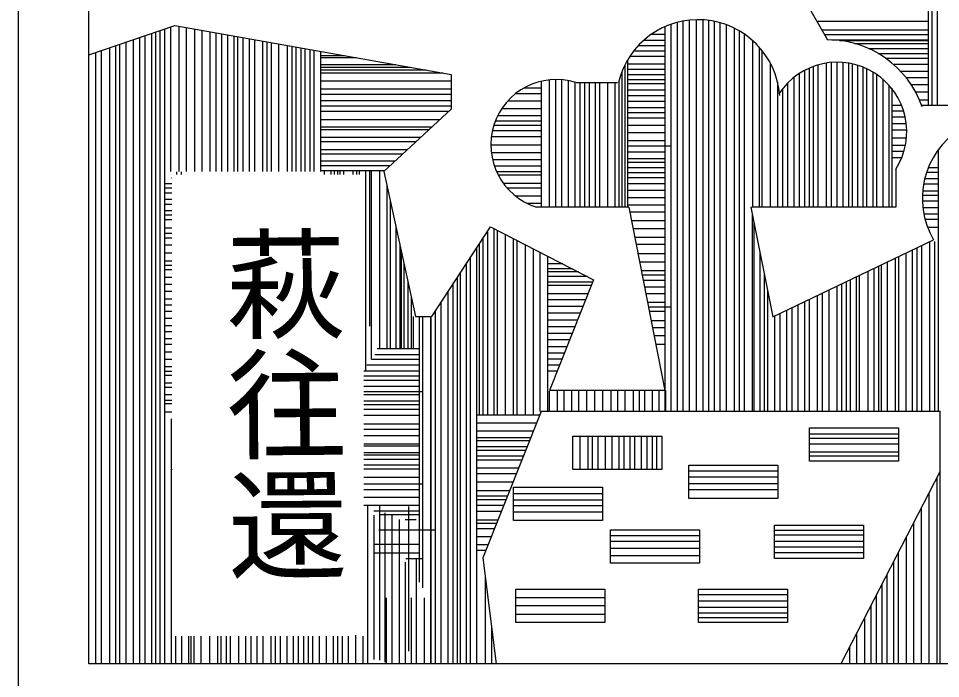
# Model space of a CAD drawing. Units: millimetres, scale not verified. Extents: x 40000 to 680000, y 20000 to 380000.
# Drawn here: x 378014 to 391822, y 330436 to 340317 of the extents above; entities that cross this region are included whole.
import ezdxf
from ezdxf.enums import TextEntityAlignment as Align

# ---------------------------------------------------------------- set-up
doc = ezdxf.new("R2010")
doc.units = ezdxf.units.MM
doc.header["$LTSCALE"] = 1000
doc.layers.add('M-STR-STRC', color=7, linetype='Continuous', lineweight=25)
doc.styles.add('@ＭＳ ゴシック', font='')
doc.styles.get('@ＭＳ ゴシック').set_extended_font_data('@MS Gothic')

msp = doc.modelspace()

# ---------------------------------------------------------------- linework, layer by layer
at = {"layer": 'M-STR-STRC'}
for p, q in [((378014, 325795), (378014, 346795)), ((379066, 330655), (379066, 345655)), ((391771, 344664), (391771, 339012)), ((391637, 344556), (391637, 339012)), ((391690, 344603), (391690, 339012)), ((391771, 344593), (391771, 339012)), ((388640, 342580), (390131, 339998)), ((387785, 340230), (387785, 334432)), ((387877, 340258), (387877, 334432)), ((387961, 340277), (387961, 334432)), ((388056, 340291), (388056, 334432)), ((388160, 340298), (388160, 334432)), ((388262, 340297), (388262, 334432)), ((388347, 340289), (388347, 334432)), ((388433, 340274), (388433, 334432)), ((388517, 340254), (388517, 334432)), ((388612, 340224), (388612, 334432)), ((389970, 340275), (391637, 340275)), ((379066, 339775), (380356, 340211)), ((380004, 340092), (380004, 330655)), ((380068, 340114), (380068, 330655)), ((380133, 340136), (380133, 330655)), ((380202, 340159), (380202, 330655)), ((380293, 340190), (380293, 338028)), ((380356, 340211), (384493, 339476)), ((380415, 340201), (380415, 338028)), ((380524, 340181), (380524, 338028)), ((380649, 340159), (380649, 338028)), ((380761, 340139), (380761, 338028)), ((380882, 340118), (380882, 338028)), ((380970, 340102), (380970, 338028)), ((381053, 340087), (381053, 338028)), ((387493, 340081), (387695, 340081)), ((387695, 340194), (387695, 334432)), ((388731, 340173), (388731, 334432)), ((388807, 340132), (388807, 334432)), ((388879, 340087), (388879, 334432)), ((390046, 340145), (391637, 340145)), ((379624, 339964), (379624, 330655)), ((379730, 340000), (379730, 330655)), ((379826, 340032), (379826, 330655)), ((379908, 340060), (379908, 330655)), ((380068, 340046), (380068, 330655)), ((381142, 340072), (381142, 338028)), ((381237, 340055), (381237, 338028)), ((381293, 340045), (381293, 338028)), ((381374, 340030), (381374, 338028)), ((381467, 340014), (381467, 338028)), ((381550, 339999), (381550, 338028)), ((381668, 339978), (381668, 338028)), ((381731, 339967), (381731, 338028)), ((381799, 339955), (381799, 338028)), ((387381, 339994), (387695, 339994)), ((389005, 339989), (389005, 337494)), ((390086, 340076), (391637, 340076)), ((390193, 339997), (391637, 339997)), ((390309, 339988), (391637, 339988)), ((390534, 339944), (391637, 339944)), ((379167, 339809), (379167, 330655)), ((379253, 339838), (379253, 330655)), ((379378, 339881), (379378, 330655)), ((379465, 339910), (379465, 330655)), ((379528, 339931), (379528, 330655)), ((381909, 339935), (381909, 338028)), ((382036, 339913), (382036, 338028)), ((382108, 339900), (382108, 338028)), ((382170, 339889), (382170, 338028)), ((382241, 339876), (382241, 338028)), ((382303, 339865), (382303, 338028)), ((382375, 339853), (382375, 338028)), ((382435, 339842), (382435, 338028)), ((382539, 339823), (382539, 338028)), ((387230, 339834), (387695, 339834)), ((387296, 339911), (387695, 339911)), ((389106, 339888), (389106, 337494)), ((389146, 339840), (389146, 337494)), ((390750, 339866), (391637, 339866)), ((382894, 339760), (382539, 339760)), ((383075, 339728), (382539, 339728)), ((387135, 339697), (387135, 337494)), ((387170, 339752), (387695, 339752)), ((390887, 339795), (391637, 339795)), ((390995, 339725), (391637, 339725)), ((383665, 339623), (382539, 339623)), ((383882, 339585), (382539, 339585)), ((384120, 339542), (382539, 339542)), ((387096, 339625), (387096, 337494)), ((387135, 339640), (387695, 339640)), ((387135, 339560), (387695, 339560)), ((389272, 339649), (389272, 337494)), ((389784, 339540), (389784, 337494)), ((389856, 339575), (389856, 337494)), ((389915, 339599), (389915, 337494)), ((389915, 339531), (389915, 337494)), ((389986, 339622), (389986, 337494)), ((390107, 339650), (390107, 337494)), ((390182, 339659), (390182, 337494)), ((390268, 339664), (390268, 337494)), ((390358, 339660), (390358, 337494)), ((390445, 339650), (390445, 337494)), ((390499, 339639), (390499, 337494)), ((390577, 339619), (390577, 337494)), ((390659, 339591), (390659, 337494)), ((390714, 339567), (390714, 337494)), ((391113, 339633), (391637, 339633)), ((391221, 339530), (391637, 339530)), ((384376, 339497), (382539, 339497)), ((384493, 339476), (384493, 338957)), ((385962, 339398), (385962, 337494)), ((386055, 339403), (386055, 337494)), ((386146, 339400), (386146, 337494)), ((387048, 339518), (387048, 337494)), ((387135, 339480), (387695, 339480)), ((387135, 339405), (387695, 339405)), ((389626, 339436), (389626, 337494)), ((389703, 339491), (389703, 337494)), ((390807, 339518), (390807, 337494)), ((390860, 339484), (390860, 337494)), ((390956, 339411), (390956, 337494)), ((391305, 339432), (391637, 339432)), ((384493, 339380), (382539, 339380)), ((384493, 339259), (382539, 339259)), ((385588, 339278), (385841, 339278)), ((385841, 339377), (385841, 337494)), ((386246, 339387), (386246, 337494)), ((386345, 339363), (386345, 337494)), ((386363, 339357), (386982, 339357)), ((386418, 339357), (386418, 337494)), ((386491, 339357), (386491, 337494)), ((386558, 339357), (386558, 337494)), ((386649, 339357), (386649, 337494)), ((386716, 339357), (386716, 337494)), ((386835, 339357), (386835, 337494)), ((386945, 339357), (386945, 337494)), ((387003, 339378), (387003, 337494)), ((387135, 339344), (387695, 339344)), ((389381, 339366), (389381, 337494)), ((389457, 339264), (389457, 337494)), ((389529, 339347), (389529, 337494)), ((391046, 339323), (391046, 337494)), ((391090, 339272), (391090, 337494)), ((391381, 339327), (391637, 339327)), ((384493, 339180), (382539, 339180)), ((385460, 339193), (385841, 339193)), ((387135, 339250), (387695, 339250)), ((387135, 339164), (387695, 339164)), ((391446, 339219), (391637, 339219)), ((384493, 339085), (382539, 339085)), ((384493, 339006), (382539, 339006)), ((385346, 339086), (385841, 339086)), ((387135, 339078), (387695, 339078)), ((387135, 338986), (387695, 338986)), ((391240, 339015), (391090, 339015)), ((391505, 339098), (391637, 339098)), ((393720, 339012), (391539, 339012)), ((384459, 338926), (382539, 338926)), ((384493, 338957), (383486, 338028)), ((385193, 338866), (385841, 338866)), ((385253, 338969), (385841, 338969)), ((387135, 338911), (387695, 338911)), ((391271, 338927), (391090, 338927)), ((391294, 338839), (391090, 338839)), ((384322, 338799), (382539, 338799)), ((385134, 338721), (385841, 338721)), ((385158, 338787), (385841, 338787)), ((387135, 338831), (387695, 338831)), ((387135, 338722), (387695, 338722)), ((391310, 338740), (391090, 338740)), ((384204, 338691), (382539, 338691)), ((384157, 338648), (382539, 338648)), ((385112, 338641), (385841, 338641)), ((387135, 338612), (387695, 338612)), ((391316, 338644), (391090, 338644)), ((384035, 338535), (382539, 338535)), ((383966, 338471), (382539, 338471)), ((385088, 338427), (385841, 338427)), ((385096, 338548), (385841, 338548)), ((387135, 338492), (387695, 338492)), ((391312, 338526), (391090, 338526)), ((383837, 338353), (382539, 338353)), ((383764, 338285), (382539, 338285)), ((385095, 338312), (385841, 338312)), ((387135, 338411), (387785, 338411)), ((387135, 338320), (387695, 338320)), ((391295, 338415), (391090, 338415)), ((391274, 338328), (391090, 338328)), ((391787, 338352), (391787, 334432)), ((383652, 338181), (382539, 338181)), ((385113, 338208), (385841, 338208)), ((387135, 338222), (387695, 338222)), ((387135, 338165), (387695, 338165)), ((391240, 338232), (391090, 338232)), ((380385, 337982), (380385, 338019)), ((380458, 337982), (380458, 338022)), ((383577, 338112), (382539, 338112)), ((383485, 338034), (382539, 338034)), ((382596, 337982), (382596, 338034)), ((382695, 337982), (382695, 338034)), ((382746, 337982), (382746, 338034)), ((382796, 337982), (382796, 338034)), ((382833, 337982), (382833, 338034)), ((382888, 337982), (382888, 338034)), ((383025, 337982), (383025, 338034)), ((383080, 337982), (383080, 338034)), ((383119, 337982), (383119, 338034)), ((383217, 335041), (383217, 338034)), ((383275, 335712), (383275, 338034)), ((383303, 335219), (383303, 338034)), ((383418, 338034), (383418, 335376)), ((383486, 338028), (383960, 335858)), ((385140, 338113), (385841, 338113)), ((385174, 338026), (385841, 338026)), ((387135, 338084), (387695, 338084)), ((387135, 338009), (387695, 338009)), ((391150, 338059), (391150, 337494)), ((391612, 338015), (391787, 338015)), ((391638, 338085), (391787, 338085)), ((380302, 337932), (380307, 337932)), ((385199, 337974), (385841, 337974)), ((387135, 337935), (387695, 337935)), ((391585, 337921), (391787, 337921)), ((380311, 337844), (380202, 337844)), ((380311, 337777), (380202, 337777)), ((383531, 337824), (383531, 335376)), ((385273, 337853), (385841, 337853)), ((385330, 337782), (385841, 337782)), ((387135, 337849), (387695, 337849)), ((387135, 337745), (387695, 337745)), ((391553, 337738), (391787, 337738)), ((391568, 337843), (391787, 337843)), ((380311, 337704), (380202, 337704)), ((380311, 337609), (380202, 337609)), ((385458, 337660), (385841, 337660)), ((387135, 337636), (387695, 337636)), ((391549, 337671), (391787, 337671)), ((380311, 337533), (380202, 337533)), ((383582, 337590), (383582, 335376)), ((385627, 337552), (385841, 337552)), ((387152, 337494), (385770, 337494)), ((387135, 337527), (387695, 337527)), ((387152, 337494), (387691, 334749)), ((388982, 337494), (389310, 335851)), ((391150, 337494), (388990, 337494)), ((391549, 337586), (391787, 337586)), ((391556, 337488), (391787, 337488)), ((380311, 337439), (380202, 337439)), ((380311, 337371), (380202, 337371)), ((387166, 337420), (387695, 337420)), ((389002, 337391), (389002, 334432)), ((391570, 337392), (391787, 337392)), ((380311, 337302), (380202, 337302)), ((383663, 337217), (383663, 335376)), ((384206, 335858), (385084, 337199)), ((385084, 337199), (386626, 336406)), ((387191, 337295), (387695, 337295)), ((389024, 337280), (389024, 334432)), ((391589, 337312), (391787, 337312)), ((391626, 337193), (391787, 337193)), ((380311, 337177), (380202, 337177)), ((380311, 337100), (380202, 337100)), ((385036, 337125), (385036, 334379)), ((385132, 337174), (385132, 334379)), ((385182, 337149), (385182, 334379)), ((385304, 337086), (385304, 334379)), ((387214, 337175), (387695, 337175)), ((387240, 337042), (387695, 337042)), ((380311, 337029), (380202, 337029)), ((380311, 336922), (380202, 336922)), ((383723, 336942), (383723, 335376)), ((384912, 336936), (384912, 334379)), ((384967, 337020), (384967, 334379)), ((385424, 337024), (385424, 334379)), ((385477, 336997), (385477, 334379)), ((385600, 336933), (385600, 334379)), ((387261, 336938), (387695, 336938)), ((389310, 335851), (391716, 337004)), ((391536, 336918), (391536, 334432)), ((391657, 336976), (391657, 334432)), ((391732, 336978), (391732, 334432)), ((380311, 336806), (380202, 336806)), ((383746, 336837), (383746, 335376)), ((384874, 336878), (384874, 330655)), ((385719, 336872), (385719, 334379)), ((385822, 336819), (385822, 334432)), ((387288, 336801), (387695, 336801)), ((389116, 336820), (389116, 334432)), ((391301, 336805), (391301, 334432)), ((391397, 336852), (391397, 334432)), ((391466, 336884), (391466, 334432)), ((380311, 336685), (380202, 336685)), ((383785, 336657), (383785, 335376)), ((384719, 336642), (384719, 330655)), ((384779, 336733), (384779, 330655)), ((385937, 336760), (385937, 334432)), ((386165, 336643), (385937, 336643)), ((387313, 336675), (387695, 336675)), ((390930, 336628), (390930, 334432)), ((391023, 336672), (391023, 334432)), ((391142, 336729), (391142, 334432)), ((391193, 336753), (391193, 334432)), ((380311, 336618), (380202, 336618)), ((380311, 336553), (380202, 336553)), ((384628, 336503), (384628, 330655)), ((386308, 336570), (385937, 336570)), ((386400, 336522), (385937, 336522)), ((387338, 336545), (387695, 336545)), ((389181, 336497), (389181, 334432)), ((390731, 336532), (390731, 334432)), ((390821, 336575), (390821, 334432)), ((390892, 336609), (390892, 334432)), ((380311, 336440), (380202, 336440)), ((383847, 336374), (383847, 335376)), ((384582, 336433), (384582, 330655)), ((386535, 336453), (385937, 336453)), ((386613, 336372), (385937, 336372)), ((386626, 336406), (385967, 334749)), ((387351, 336477), (387695, 336477)), ((387366, 336401), (387695, 336401)), ((390407, 336377), (390407, 334432)), ((390469, 336407), (390469, 334432)), ((390558, 336449), (390558, 334432)), ((390605, 336472), (390605, 334432)), ((380311, 336337), (380202, 336337)), ((380311, 336232), (380202, 336232)), ((384442, 336218), (384442, 330655)), ((384519, 336337), (384519, 330655)), ((386592, 336320), (385937, 336320)), ((387386, 336299), (387695, 336299)), ((389230, 336253), (389230, 334432)), ((390147, 336252), (390147, 334432)), ((390267, 336310), (390267, 334432)), ((390339, 336345), (390339, 334432)), ((380311, 336116), (380202, 336116)), ((383895, 336155), (383895, 335376)), ((386542, 336195), (385937, 336195)), ((386506, 336104), (385937, 336104)), ((387406, 336201), (387695, 336201)), ((389784, 336078), (389784, 334432)), ((389855, 336112), (389855, 334432)), ((389972, 336168), (389972, 334432)), ((390050, 336206), (390050, 334432)), ((380311, 336027), (380202, 336027)), ((384340, 336062), (384340, 330655)), ((386466, 336003), (385937, 336003)), ((387431, 336072), (387695, 336072)), ((387446, 335998), (387785, 335998)), ((389516, 335950), (389516, 334432)), ((389595, 335988), (389595, 334432)), ((389684, 336031), (389684, 334432)), ((380311, 335930), (380202, 335930)), ((380311, 335827), (380202, 335827)), ((383924, 335858), (383924, 335376)), ((383960, 335858), (384206, 335858)), ((384021, 331880), (384021, 335858)), ((384069, 331796), (384069, 335858)), ((384188, 330655), (384188, 335858)), ((384188, 335831), (384188, 330655)), ((384252, 335928), (384252, 330655)), ((386426, 335903), (385937, 335903)), ((386384, 335799), (385937, 335799)), ((387459, 335933), (387695, 335933)), ((389335, 335863), (389335, 334432)), ((389415, 335902), (389415, 334432)), ((380311, 335716), (380202, 335716)), ((386345, 335701), (385937, 335701)), ((387485, 335797), (387695, 335797)), ((387506, 335693), (387695, 335693)), ((380311, 335627), (380202, 335627)), ((386305, 335599), (385937, 335599)), ((387530, 335570), (387695, 335570)), ((380311, 335521), (380202, 335521)), ((380311, 335435), (380202, 335435)), ((386268, 335507), (385937, 335507)), ((386226, 335402), (385937, 335402)), ((387555, 335442), (387695, 335442)), ((380311, 335320), (380202, 335320)), ((383352, 335286), (384021, 335286)), ((383385, 335376), (384021, 335376)), ((386188, 335306), (385937, 335306)), ((380311, 335212), (380202, 335212)), ((383230, 335133), (384021, 335133)), ((383299, 335219), (384021, 335219)), ((386152, 335215), (385937, 335215)), ((386117, 335127), (385937, 335127)), ((380311, 335100), (380202, 335100)), ((380311, 335030), (380202, 335030)), ((380311, 334972), (380202, 334972)), ((383184, 335041), (384021, 335041)), ((386081, 335037), (385937, 335037)), ((380311, 334857), (380202, 334857)), ((383184, 334969), (384021, 334969)), ((383184, 334903), (384021, 334903)), ((380311, 334793), (380202, 334793)), ((383184, 334811), (384021, 334811)), ((383184, 334731), (384069, 334731)), ((385962, 334736), (385962, 334432)), ((387691, 334749), (385967, 334749)), ((386079, 334749), (386079, 334432)), ((386183, 334749), (386183, 334432)), ((386294, 334749), (386294, 334432)), ((386398, 334749), (386398, 334432)), ((386522, 334749), (386522, 334432)), ((386639, 334749), (386639, 334432)), ((386762, 334749), (386762, 334432)), ((386886, 334749), (386886, 334432)), ((386983, 334749), (386983, 334432)), ((387094, 334749), (387094, 334432)), ((387217, 334749), (387217, 334432)), ((387308, 334749), (387308, 334432)), ((387386, 334749), (387386, 334432)), ((387503, 334749), (387503, 334432)), ((387601, 334749), (387601, 334432)), ((387705, 334749), (387705, 334432)), ((380311, 334682), (380202, 334682)), ((380311, 334599), (380202, 334599)), ((383184, 334688), (384021, 334688)), ((383184, 334595), (384021, 334595)), ((380311, 334549), (380202, 334549)), ((380311, 334421), (380202, 334421)), ((383184, 334539), (384021, 334539)), ((383184, 334466), (384021, 334466)), ((385840, 334432), (384968, 332241)), ((391810, 334432), (385840, 334432)), ((391810, 334443), (391810, 330655)), ((391810, 334432), (391810, 333532)), ((380311, 334323), (380302, 334313)), ((380302, 334313), (380302, 333570)), ((383184, 334377), (384021, 334377)), ((385819, 334379), (384874, 334379)), ((383184, 334251), (384021, 334251)), ((383184, 334168), (384021, 334168)), ((385772, 334261), (384874, 334261)), ((389859, 334191), (391192, 334191)), ((389859, 333691), (389859, 334191)), ((391192, 334191), (391192, 333691)), ((383184, 334075), (384021, 334075)), ((385724, 334139), (384874, 334139)), ((385684, 334038), (384874, 334038)), ((386315, 334064), (387648, 334064)), ((386315, 333564), (386315, 334064)), ((386422, 334064), (386422, 333564)), ((386540, 334064), (386540, 333564)), ((386605, 334064), (386605, 333564)), ((386688, 334064), (386688, 333564)), ((386801, 334064), (386801, 333564)), ((386901, 334064), (386901, 333564)), ((387002, 334064), (387002, 333564)), ((387079, 334064), (387079, 333564)), ((387168, 334064), (387168, 333564)), ((387239, 334064), (387239, 333564)), ((387339, 334064), (387339, 333564)), ((387422, 334064), (387422, 333564)), ((387505, 334064), (387505, 333564)), ((387570, 334064), (387570, 333564)), ((387648, 334064), (387648, 333564)), ((391192, 334093), (389859, 334093)), ((391192, 334029), (389859, 334029)), ((383184, 333951), (384021, 333951)), ((383184, 333920), (384021, 333920)), ((383184, 333920), (384021, 333920)), ((385666, 333994), (384874, 333994)), ((385555, 333994), (384874, 333994)), ((385630, 333903), (384874, 333903)), ((387422, 333970), (387422, 333564)), ((391192, 333946), (389859, 333946)), ((383184, 333822), (384021, 333822)), ((383184, 333784), (384021, 333784)), ((385608, 333849), (384874, 333849)), ((385574, 333763), (384874, 333763)), ((391192, 333827), (389859, 333827)), ((391192, 333767), (389859, 333767)), ((380302, 333601), (380302, 330655)), ((383184, 333720), (384021, 333720)), ((383184, 333633), (384021, 333633)), ((385551, 333705), (384874, 333705)), ((388052, 333632), (389386, 333632)), ((388052, 333132), (388052, 333632)), ((389386, 333632), (389386, 333132)), ((391192, 333691), (389859, 333691)), ((380302, 333570), (380311, 333555)), ((383184, 333577), (384021, 333577)), ((383184, 333452), (384021, 333452)), ((385504, 333585), (384874, 333585)), ((385469, 333499), (384874, 333499)), ((387648, 333564), (386315, 333564)), ((389386, 333542), (388052, 333542)), ((391810, 333532), (390326, 330655)), ((383184, 333350), (384069, 333350)), ((385420, 333376), (384874, 333376)), ((389386, 333450), (388052, 333450)), ((389386, 333349), (388052, 333349)), ((391766, 333446), (391766, 330655)), ((383184, 333268), (384021, 333268)), ((385368, 333245), (384874, 333245)), ((385426, 333303), (386759, 333303)), ((385426, 332803), (385426, 333303)), ((386759, 333202), (385426, 333202)), ((386759, 333303), (386759, 332803)), ((389386, 333262), (388052, 333262)), ((391647, 333215), (391647, 330655)), ((383184, 333151), (384021, 333151)), ((385337, 333167), (384874, 333167)), ((385315, 333111), (384874, 333111)), ((386759, 333104), (385426, 333104)), ((389386, 333132), (388052, 333132)), ((383184, 333029), (384021, 333029)), ((383242, 333029), (383242, 330655)), ((383334, 332945), (384021, 332945)), ((383422, 333029), (383422, 330710)), ((383502, 332918), (383502, 330681)), ((383856, 333012), (383856, 330848)), ((385282, 333028), (384874, 333028)), ((385245, 332936), (384874, 332936)), ((386759, 333019), (385426, 333019)), ((386759, 332928), (385426, 332928)), ((391531, 332991), (391531, 330655)), ((383334, 332883), (383334, 330720)), ((383437, 332892), (384021, 332892)), ((383606, 332892), (383606, 330655)), ((383715, 332818), (383715, 330655)), ((383804, 332818), (383968, 332818)), ((385195, 332809), (384874, 332809)), ((386759, 332803), (385426, 332803)), ((391416, 332766), (391416, 330655)), ((383408, 332660), (384244, 332660)), ((385174, 332757), (384874, 332757)), ((385142, 332677), (384874, 332677)), ((386880, 332662), (388214, 332662)), ((386880, 332162), (386880, 332662)), ((388214, 332662), (388214, 332162)), ((389334, 332731), (390667, 332731)), ((389334, 332231), (389334, 332731)), ((390667, 332651), (389334, 332651)), ((390667, 332731), (390667, 332231)), ((385094, 332556), (384874, 332556)), ((388214, 332573), (386880, 332573)), ((388214, 332486), (386880, 332486)), ((390667, 332583), (389334, 332583)), ((390667, 332486), (389334, 332486)), ((391305, 332553), (391305, 330655)), ((383334, 332449), (384021, 332449)), ((385046, 332436), (384874, 332436)), ((385014, 332355), (384874, 332355)), ((388214, 332381), (386880, 332381)), ((390667, 332404), (389334, 332404)), ((383334, 332316), (384021, 332316)), ((383816, 332234), (384069, 332234)), ((383968, 332234), (383968, 330655)), ((384968, 332241), (385169, 330655)), ((388214, 332275), (386880, 332275)), ((390667, 332316), (389334, 332316)), ((390667, 332231), (389334, 332231)), ((391188, 332325), (391188, 330655)), ((383804, 332178), (383804, 330655)), ((388214, 332162), (386880, 332162)), ((391117, 332188), (391117, 330655)), ((385004, 331961), (385004, 330655)), ((391016, 331992), (391016, 330655)), ((390941, 331847), (390941, 330655)), ((385460, 331773), (386794, 331773)), ((385460, 331273), (385460, 331773)), ((386794, 331773), (386794, 331273)), ((388196, 331773), (389530, 331773)), ((388196, 331273), (388196, 331773)), ((389530, 331687), (388196, 331687)), ((389530, 331773), (389530, 331273)), ((390856, 331681), (390856, 330655)), ((383519, 331642), (383519, 330655)), ((383896, 331642), (383896, 330655)), ((384088, 331642), (384088, 330655)), ((386794, 331643), (385460, 331643)), ((386794, 331523), (385460, 331523)), ((389530, 331595), (388196, 331595)), ((390777, 331529), (390777, 330655)), ((386794, 331397), (385460, 331397)), ((389530, 331499), (388196, 331499)), ((389530, 331412), (388196, 331412)), ((386794, 331273), (385460, 331273)), ((389530, 331343), (388196, 331343)), ((389530, 331273), (388196, 331273)), ((390684, 331348), (390684, 330655)), ((385099, 331205), (385099, 330655)), ((390563, 331113), (390563, 330655)), ((380367, 331069), (380367, 330655)), ((380458, 331069), (380458, 330655)), ((380558, 331069), (380558, 330655)), ((380597, 331069), (380597, 330655)), ((380641, 331069), (380641, 330655)), ((380746, 331069), (380746, 330655)), ((380873, 331069), (380873, 330655)), ((380995, 331069), (380995, 330655)), ((381046, 331069), (381046, 330655)), ((381123, 331069), (381123, 330655)), ((381186, 331069), (381186, 330655)), ((381308, 331069), (381308, 330655)), ((381416, 331069), (381416, 330655)), ((381494, 331069), (381494, 330655)), ((381583, 331069), (381583, 330655)), ((381675, 331069), (381675, 330655)), ((381791, 331069), (381791, 330655)), ((381860, 331069), (381860, 330655)), ((381931, 331069), (381931, 330655)), ((382031, 331069), (382031, 330655)), ((382129, 331069), (382129, 330655)), ((382201, 331069), (382201, 330655)), ((382281, 331069), (382281, 330655)), ((382351, 331069), (382351, 330655)), ((382417, 331069), (382417, 330655)), ((382519, 331069), (382519, 330655)), ((382621, 331069), (382621, 330655)), ((382727, 331069), (382727, 330655)), ((382793, 331069), (382793, 330655)), ((382863, 331069), (382863, 330655)), ((382953, 331069), (382953, 330655)), ((383062, 331087), (383062, 330673)), ((383169, 331069), (383169, 330655)), ((390456, 330906), (390456, 330655)), ((398021, 330655), (379066, 330655))]:
    msp.add_line(p, q, dxfattribs=at)
for centre, radius, start, end in [((388190, 339073), 1226, 4.2468, 166.5831), ((390135, 338506), 1492, 19.1545, 90.168), ((390276, 338623), 1040, 327.1715, 147.1715), ((386066, 338425), 978, 72.3499, 252.3499), ((392776, 337624), 1228, 34.7565, 210.3351)]:
    msp.add_arc(centre, radius, start, end, dxfattribs=at)

# ---------------------------------------------------------------- texts
at = {"layer": 'M-STR-STRC', "style": '@ＭＳ ゴシック'}
msp.add_text('萩往還', height=1320, rotation=270.462, dxfattribs=at).set_placement((380931, 337241), align=Align.BOTTOM_LEFT)

doc.saveas('drawing.dxf')
